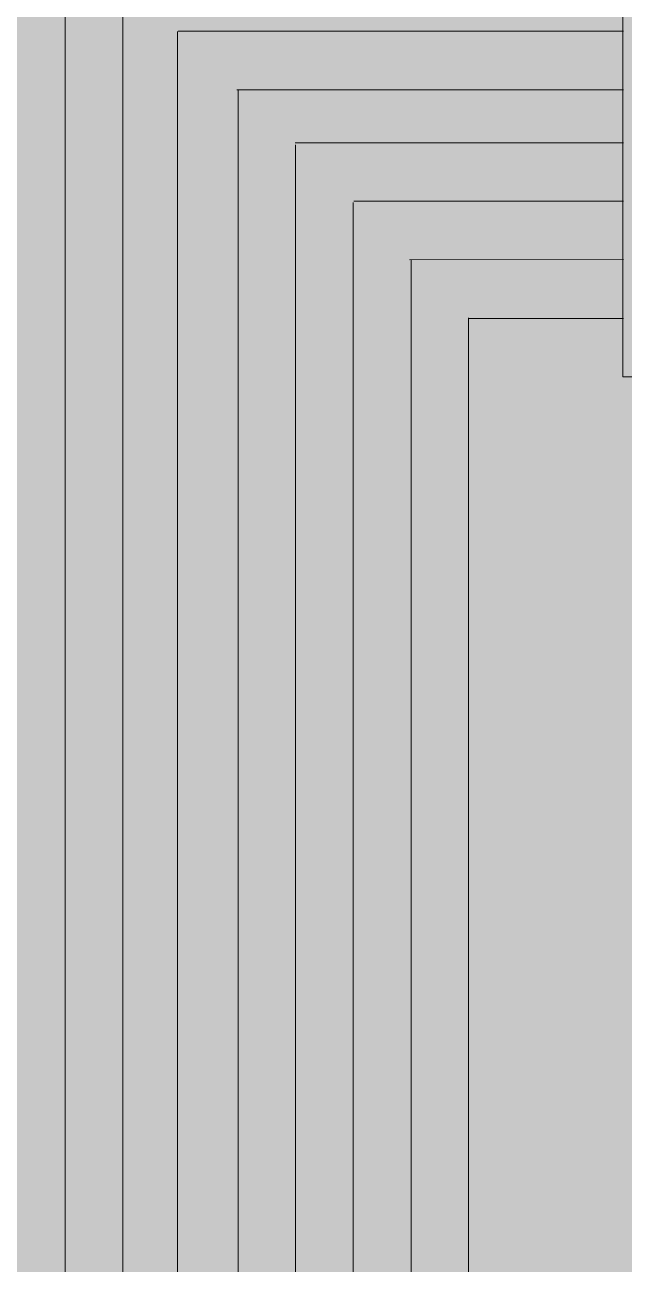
# Model space of a CAD drawing. Header units: millimetres. Extents: x 0 to 590, y 2 to 420.
# Drawn here: x 329.9 to 381.6, y 171.7 to 278.6 of the extents above; entities that cross this region are included whole.
import ezdxf
from ezdxf.xclip import XClip

# ---------------------------------------------------------------- set-up
doc = ezdxf.new("R2010")
doc.units = ezdxf.units.MM
doc.header["$MEASUREMENT"] = 0
doc.layers.get('0').update_dxf_attribs({"linetype": 'CONTINUOUS'})

# ---------------------------------------------------------------- blocks, each defined once
blk = doc.blocks.new('MF28FC3F0')
at = {"true_color": 0xffffff}
for points in [[(0, 420.2), (0, 2.21), (590.35, 2.21), (590.35, 420.2)], [(0, 420.2), (0, 2.44), (590.35, 2.44), (590.35, 420.2)]]:
    blk.add_hatch(color=0, dxfattribs=at).paths.add_polyline_path(points)

msp = doc.modelspace()

# ---------------------------------------------------------------- hatches: boundary and pattern name
at = {"true_color": 0xffffff}
msp.add_hatch(color=0, dxfattribs=at).paths.add_polyline_path([(381.46, 317.85), (381.46, 248.22), (396.37, 248.22), (396.37, 317.85)])

# ---------------------------------------------------------------- linework, layer by layer
at = {"color": 0, "linetype": 'Continuous', "lineweight": 20, "true_color": 0x000007}
msp.add_lwpolyline([(381.46, 317.85), (396.37, 317.85), (396.37, 248.22), (381.46, 248.22)], close=True, dxfattribs=at)
for points in [[(333.36, 140.19), (333.36, 288.1), (333.36, 288.1)], [(338.33, 134.97), (338.33, 283.04), (338.33, 283.04)], [(343.06, 130), (343.06, 277.99), (343.06, 277.99)], [(343.12, 278.02), (381.52, 278.02), (381.52, 278.02)], [(348.18, 272.97), (381.52, 272.97), (381.52, 272.97)], [(348.28, 124.76), (348.28, 272.93), (348.28, 272.93)], [(353.22, 268.4), (381.52, 268.4), (381.52, 268.4)], [(353.25, 119.79), (353.25, 268.22), (353.25, 268.22)], [(358.22, 114.81), (358.22, 263.25), (358.22, 263.25)], [(358.27, 263.37), (381.52, 263.37), (381.52, 263.37)], [(363.08, 258.31), (381.52, 258.33), (381.52, 258.33)], [(363.2, 109.84), (363.2, 258.28), (363.2, 258.28)], [(368.14, 253.26), (381.52, 253.27), (381.52, 253.27)], [(368.17, 104.87), (368.17, 253.31), (368.17, 253.31)]]:
    msp.add_lwpolyline(points, dxfattribs=at)

# ---------------------------------------------------------------- block references
at = {"color": 0, "true_color": 0xffffff}
ref = msp.add_blockref('MF28FC3F0', (0, 0), dxfattribs=at)
XClip(ref).set_block_clipping_path([(0, 2.1075862069), (590.3875862069, 420.2)])

doc.saveas('drawing.dxf')
